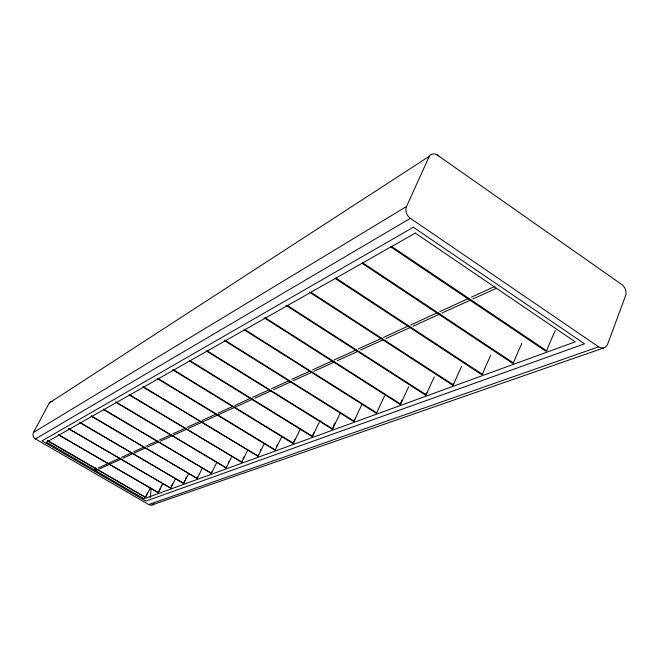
<?xml version="1.0" encoding="UTF-8"?>
<svg xmlns="http://www.w3.org/2000/svg" width="659" height="659" viewBox="0 0 659 659"><rect width="100%" height="100%" fill="white"/><g stroke="black" fill="none" stroke-linecap="round" stroke-linejoin="round"><path stroke-width="0.99" d="M97.68 469.694L95.802 470.551L94.443 469.76L95.077 467.536M428.572 157.872L429.437 156.035A7.751 6.219 59.3 0 1 436.645 154.593L438.523 155.87M33.494 432.419L406.562 206.465L429.297 156.282L49.277 402.987L33.494 432.419A4.827 4.613 54.9 0 0 35.446 438.935L148.703 504.547A4.712 4.391 72.6 0 0 153.992 503.715M49.277 402.987L49.367 402.838A4.234 4.003 53.2 0 1 52.654 401.389M35.446 438.935L410.4 218.343L598.619 346.823A8.509 6.639 68.4 0 0 607.639 344.163L625.564 295.743A8.369 6.442 67 0 0 621.824 284.556L436.917 154.75M94.443 469.76L96.321 468.903M98.191 468.047L119.716 458.194M121.585 457.338L131.882 452.626M133.752 451.769L144.041 447.049M145.919 446.192L157.147 441.052M159.017 440.196L171.183 434.627M173.053 433.77L185.22 428.202M187.09 427.345L200.196 421.34M202.066 420.483L216.103 414.058M217.972 413.201L232.948 406.348M234.818 405.491L250.725 398.209M252.595 397.352L269.44 389.634M271.31 388.777L289.095 380.638M291.904 379.353L309.681 371.215M312.49 369.93L332.136 360.926M334.014 360.069L356.47 349.789M358.339 348.932L381.734 338.224M383.612 337.367L408.877 325.793M410.746 324.936L437.881 312.514M439.759 311.658L467.832 298.799M471.572 297.085L494.967 286.377M99.55 468.846L121.075 459.051M122.936 458.203L145.4 447.988M147.27 447.131L158.506 442.024M160.368 441.168L186.579 429.256M188.441 428.391L253.023 399.024M254.876 398.16L270.8 390.935M273.584 389.642L291.385 381.569M293.239 380.704L311.979 372.203M313.824 371.338L334.434 361.989M337.219 360.695L357.829 351.346M360.605 350.044L383.093 339.846M385.869 338.553L411.175 327.078M413.004 326.205L440.179 313.882M442.016 313L470.131 300.257M472.89 298.947L496.326 288.337M47.547 440.838L145.54 497.397A126.124 33.362 -59.5 0 1 150.17 488.253M158.391 492.701L58.354 434.701L158.391 492.701A129.222 35.092 -59.4 0 1 163.102 483.352M170.78 488.179L68.775 428.77L170.78 488.179A132.237 36.813 -59.3 0 1 175.558 478.632M79.673 422.576L183.713 483.442A135.392 38.659 -59.1 0 1 188.573 473.706M91.082 416.093L197.247 478.5A138.72 40.636 -59 0 1 202.181 468.549M103.924 409.824L211.415 473.327A142.237 42.769 -58.9 0 1 216.424 463.153M115.58 402.171L226.251 467.898A145.944 45.076 -58.7 0 1 231.342 457.503M129.634 395.211L241.828 462.206A149.865 47.563 -58.5 0 1 247.891 449.792M143.489 387.335L258.188 456.226A154.033 50.265 -58.3 0 1 264.35 443.523M281.657 436.925A158.457 53.19 -58 0 0 275.396 449.94L274.894 450.122L157.196 378.505M172.584 369.765L292.991 443.507L293.519 443.318A163.177 56.369 -57.7 0 1 300.52 428.712M189.701 361.066L312.061 436.538L312.621 436.332A168.218 59.837 -57.4 0 1 320.068 420.706M206.012 350.761L332.21 429.174L332.795 428.96A173.63 63.618 -57 0 1 340.365 412.929M224.217 340.415L353.512 421.389L354.138 421.159A179.446 67.753 -56.6 0 1 361.832 404.7M384.568 395.985A185.731 72.276 -56.1 0 0 376.742 412.896L376.083 413.135L244.398 329.978M264.07 317.753L400.038 404.387L400.738 404.132A192.543 77.251 -55.5 0 1 408.687 386.742M285.94 305.323L425.492 395.079L426.241 394.807A199.965 82.729 -54.9 0 1 434.322 376.923M309.285 292.052L452.609 385.169L453.4 384.881A208.087 88.759 -54.1 0 1 461.613 366.462M490.741 355.3A217.042 95.431 -53.3 0 0 482.396 374.279L481.548 374.592L335.11 278.419M521.887 343.364A226.968 102.804 -52.3 0 0 513.419 362.944L512.504 363.282L361.89 263.205M555.273 330.571A238.064 110.976 -51.2 0 0 546.673 350.794L545.693 351.148L390.663 246.853M148.703 504.547L598.619 346.823M152.081 504.959L603.924 347.853M47.827 440.682L145.54 497.397M80.876 422.921L183.713 483.442M91.412 415.903L197.247 478.5M103.389 409.099L211.415 473.327M115.943 401.957L226.251 467.898M129.139 394.461L241.828 462.206M143.011 386.569L258.188 456.226M158.506 378.801L275.396 449.94M173.902 370.045L293.519 443.318M189.306 360.259L312.621 436.332M207.387 351.016L332.795 428.96M224.752 340.11L354.138 421.159M244.102 329.113L376.742 412.896M265.536 317.967L400.738 404.132M287.448 305.512L426.241 394.807M310.834 292.225L453.4 384.881M335.851 278.007L482.396 374.279M362.672 262.76L513.419 362.944M391.512 246.367L546.673 350.794M277.381 444.611A132.344 36.871 -59.3 0 1 276.566 446.44M161.71 485.139A111.709 25.858 -59.9 0 1 161.002 486.663M160.277 488.195A111.709 25.858 -59.9 0 1 158.045 492.825M147.41 492.981A109.419 24.745 -59.9 0 1 145.211 497.52M150.812 488.064A39.499 37.242 70 0 1 150.178 497.71M410.4 218.343A8.896 7.274 60.5 0 1 406.562 206.465M95.802 470.551A38.387 36.072 71.2 0 1 96.84 469.224M211.803 471.786A121.108 30.644 -59.6 0 1 211.004 473.475M228.978 461.209A123.719 32.052 -59.6 0 1 228.212 462.906M226.63 466.333A123.719 32.052 -59.6 0 1 225.823 468.055M354.402 419.346A146.076 45.158 -58.7 0 1 353.512 421.389M260.948 449.24A129.329 35.149 -59.4 0 1 260.165 451.011M258.542 454.595A129.329 35.149 -59.4 0 1 257.718 456.399M243.797 457.107A126.454 33.551 -59.5 0 1 243.006 458.853M242.199 460.608A126.454 33.551 -59.5 0 1 241.375 462.371M313.783 432.666A138.843 40.71 -59 0 1 313.214 433.951M312.934 434.602A138.843 40.71 -59 0 1 312.061 436.538M172.674 483.582A113.916 26.945 -59.8 0 1 171.183 486.721M186.373 477.157A116.206 28.098 -59.8 0 1 185.632 478.755M184.882 480.362A116.206 28.098 -59.8 0 1 183.342 483.582M197.642 476.992A118.604 29.334 -59.7 0 1 196.86 478.64M426.414 392.871A158.621 53.297 -58 0 1 425.492 395.079M453.235 383.653A163.35 56.493 -57.7 0 1 452.609 385.169M334.788 423.243A142.36 42.851 -58.8 0 1 333.083 427.189M332.795 427.848A142.36 42.851 -58.8 0 1 332.21 429.174M401.833 400.087A154.181 50.364 -58.2 0 1 400.944 402.237M400.647 402.946A154.181 50.364 -58.2 0 1 400.038 404.387M294.68 439.734A135.507 38.724 -59.1 0 1 292.991 443.507M413.35 227.248L42.036 440.879L145.919 501.095L584.549 343.825L413.35 227.248M415.294 233.097L46.451 442.181L144.049 498.781L575.241 341.848L415.294 233.097"/></g></svg>
